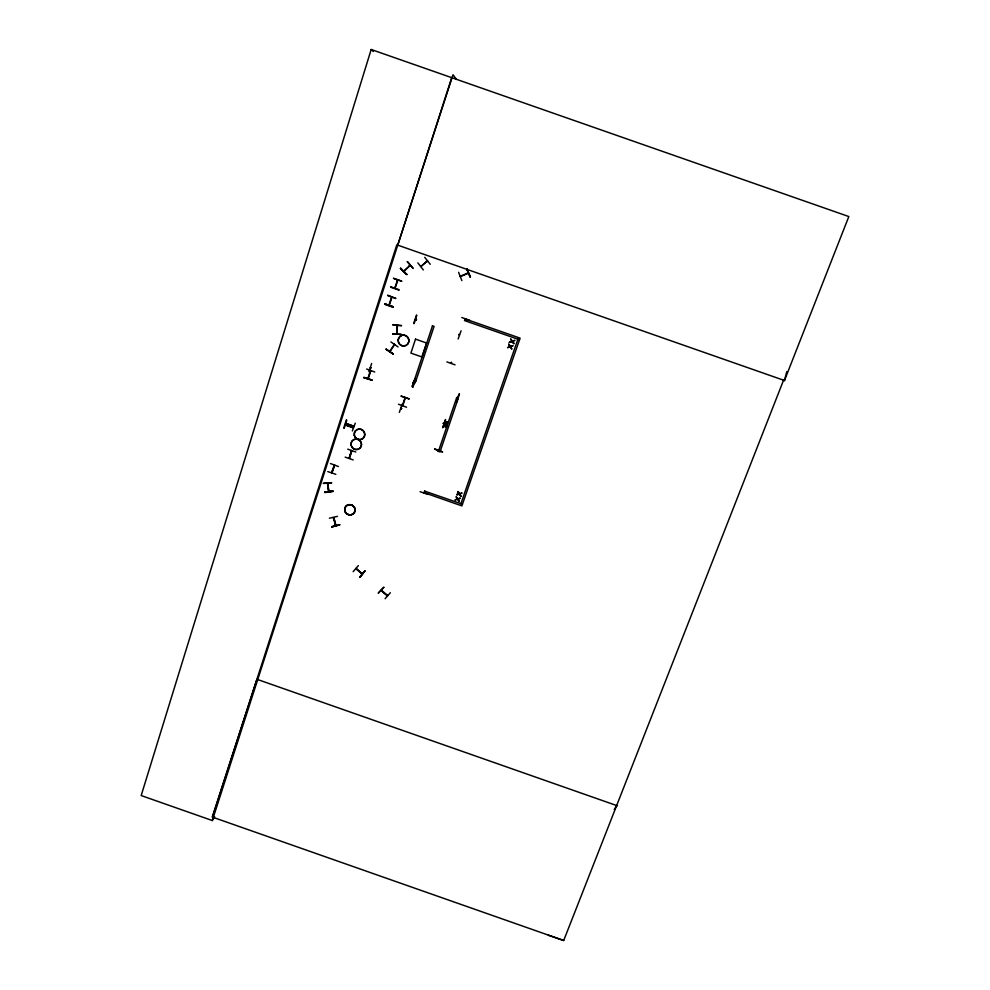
<?xml version="1.0" encoding="UTF-8"?>
<svg xmlns="http://www.w3.org/2000/svg" width="990" height="990" viewBox="0 0 990 990"><rect width="100%" height="100%" fill="white"/><g stroke="black" fill="none" stroke-linecap="round" stroke-linejoin="round"><path stroke-width="1.49" d="M420.973 266.459L427.272 260.729L427.036 261.558M420.948 266.421L427.593 260.976L426.739 261.162M392.77 334.051L401.396 334.41L392.77 334.026M396.866 334.236L396.891 333.259L397.324 334.014M397.188 325.425L396.866 334.137L397.423 325.524M397.077 325.487L397.015 326.428L397.485 325.537M349.445 458.42L351.933 450.66M468.493 273.215L467.404 273.327L468.369 272.931M468.418 273.24L460.387 276.556L461.093 275.938M395.282 288.09L395.171 287.224L395.22 288.139M397.559 280.727L397.621 279.762L397.596 280.665M397.844 280.009L395.109 288.189M402.485 405.554L403.029 404.774M368.292 378.514L370.891 370.545M389.924 351.747L390.382 351.005L389.751 351.438M405.157 397.46L404.836 398.166M405.331 397.844L402.856 405.492M388.86 305.229L391.693 296.951M389.887 351.685L394.664 344.495L394.107 345.349M424.401 493.02L424.203 492.525M451.094 362.34L450.908 362.946M451.44 362.6L450.858 363.107M394.911 287.954L397.584 279.848M331.601 472.725L334.373 464.916M355.645 568.829L356.586 568.842M332.912 491.213L324.609 492.117L332.962 491.028M381.385 590.114L386.892 595.423L387.288 594.879M423.955 492.859L424.252 492.265M466.055 319.164L465.746 319.968L465.845 318.891M333.642 518.636L333.543 517.584M443.99 426.306L445.129 421.505L447.48 422.087L446.329 426.9M444.98 425.898L445.822 422.334L446.49 422.495L445.587 425.947M548.373 935.228L563.694 940.5L783.56 380.197L784.464 380.507L786.827 371.572M330.462 463.543L338.37 466.525M393.525 278.388L401.853 281.247L393.599 278.326M366.647 369.022L374.752 371.98M387.758 295.144L395.901 298.485L387.61 295.565M345.757 423.312L353.838 426.121M784.427 380.618L848.826 216.55L371.176 49.5L141.174 795.552L212.293 820.537L214.657 816.775M460.412 276.173L460.894 275.913M212.293 820.537L451.688 77.69M343.778 428.026L346.364 420.02M434.66 448.792L442.641 451.972L434.523 449.213M212.244 817.035L256.917 679.288L617.488 805.835M397.745 245.149L452.999 74.782L456.378 79.262M349.965 425.44L349.668 426.046M352.353 430.984L355.286 423.138M398.908 290.144L390.679 287.211M353.183 459.917L345.164 457.145M347.738 449.163L355.781 451.985M349.421 457.491L351.438 451.081M331.996 472.874L334.645 465.015M363.726 377.71L372.054 380.123L363.751 377.66M389.33 305.217L391.978 297.05M401.136 396.186L409.315 398.97L401.21 396.074M368.936 371.72L371.646 363.516M335.833 474.321L327.777 471.587M371.139 367.76L370.235 367.785M402.398 405.566L405.058 397.559M432.482 325.834L414.204 380.704L415.862 381.187M415.788 381.261L434.078 326.391L432.407 325.883M413.684 323.458L416.468 315.179M416.27 319.918L415.454 319.671L416.518 319.621M399.341 412.372L402.126 404.267M465.114 318.891L464.52 320.562L519.515 339.756M415.354 378.539L412.112 386.558L415.28 378.564L412.979 387.139M412.657 387.028L415.738 379.022M424.722 491.003L424.128 492.661L461.872 505.89L520.084 338.135L465.065 318.941M440.092 451.7L438.459 451.254L456.712 397.547L458.358 398.029M440.03 451.811L458.296 398.104M461.81 317.518L470.04 320.463M461.068 330.796L458.147 338.988M404.068 271.384L404.638 270.74M410.145 265.357L403.932 271.371M451.242 363.169L451.502 362.365L451.316 363.095M459.273 494.208L460.944 496.361L459.273 494.208L456.699 494.876L458.964 493.763L457.64 492.179C457.628 489.431 461.835 497.5 457.813 491.634M508.749 344.211L509.862 346.525L507.548 347.651L510.184 346.995L511.892 349.173L510.778 346.797L513.105 345.696L510.432 346.364L508.749 344.211L510.456 346.327M509.404 342.28L511.719 341.142L510.605 338.84L512.288 340.981L514.973 340.325L512.61 341.463L513.761 343.802L512.053 341.624L509.404 342.28L512.053 341.624M443.186 423.386L444.176 423.596M420.107 491.708L428.163 494.456M442.753 427.593L445.574 419.488L442.864 427.618M438.125 451.403L438.496 450.475M457.615 397.807L456.774 397.869M438.409 451.502L438.681 450.821M424.524 492.364L424.351 493.008M456.167 401.989L459.1 393.921M456.613 402.15L459.422 394.032M459.174 501.472L458.085 499.146L460.338 498.106L457.726 498.774L456.093 496.658L457.194 498.873L454.93 499.987L457.516 499.319L459.212 501.386M460.944 496.361L459.855 494.035L462.12 492.995L459.496 493.664M517.918 339.186L460.907 503.675M345.201 425.044L353.269 427.853M353.455 427.42L345.3 424.722L353.393 427.494M398.512 404.242L406.543 407.224M446.874 361.919L455.054 364.84M390.852 286.815L399.094 289.711M392.931 307.271L384.726 304.314M394.305 344.384L394.268 345.164M462.466 504.219L424.648 491.127M459.434 500.754L458.036 499.232M456.947 494.183L458.964 493.763M457.59 492.265L458.914 493.849M349.136 458.135L351.611 450.524M367.884 378.378L370.483 370.532M385.098 598.715L390.332 592.738M383.798 587.355L378.205 593.183L383.848 587.231M513.983 343.134L512.634 341.426M614.245 809.511L615.842 806.862M390.889 341.909L398.029 346.921M362.414 573.742L355.942 568.607L362.278 573.94L361.56 573.346M364.864 570.982L359.939 577.418L364.803 570.97M359.655 577.133L364.889 570.871M362.328 573.569L361.993 574.101L355.954 568.421M386.162 349.198L393.364 354.098L386.174 349.185M404.502 270.951L403.66 271.211L410.231 265.295M358.343 565.636L353.158 571.651M393.339 354.135L386.05 349.321M333.407 517.918L335.585 525.467M335.573 525.777L333.952 517.659M333.741 517.782L335.994 525.368M457.553 397.559L456.699 397.794M335.709 524.7L335.895 525.653M331.786 526.63L339.743 524.811M329.385 518.191L337.466 516.359M349.346 425.131L349.086 425.935M328.878 491.51L327.801 483.355M327.739 483.269L328.631 491.325M324.695 492.079L332.912 491.151M331.576 482.835L323.223 483.392L331.576 482.712M400.381 268.426L406.853 274.552L400.418 268.401M410.021 265.06L409.229 265.765L410.169 265.481M401.433 408.808L400.653 408.486L401.47 408.697M401.618 408.288L400.851 408.115M401.049 408.09L401.544 408.462M334.459 465.733L331.885 472.131M406.841 274.564L400.703 268.129M415.54 319.325L416.406 319.461M413.053 382.462L413.746 383.118L414.08 382.425M413.981 382.511L414.86 382.759M414.847 382.61L413.857 382.722M413.659 383.093L414.278 382.412M413.04 382.771L413.771 383.043M413.127 382.4L414.612 383.105M424.747 257.338L430.242 264.305M459.298 335.016L458.754 334.459L459.496 334.719M344.186 428.175L346.772 420.107M417.854 262.882L423.312 269.936M372.054 380.111L363.875 377.252M415.627 319.362L416.307 319.51M389.726 351.314L394.416 344.322M370.52 367.525L371.151 367.797M414.068 382.548L414.785 382.771M414.105 323.619L416.778 315.278M466.76 268.933L470.473 277.051L466.797 268.921M470.077 277.212L466.773 268.933M458.593 272.312L461.885 280.591M460.276 276.272L468.097 272.943M393.141 306.801L384.924 303.868M331.724 526.779L339.818 524.725L331.811 527.125M324.683 492.562L332.962 491.547M349.643 426.133L349.928 425.242M387.177 595.077L387.709 595.621L381.336 590.374M784.464 380.507L396.829 244.827L212.528 817.146L563.694 940.5M443.272 423.423L444.003 423.683M387.362 595.757L381.2 590.671M371.176 49.5L373.292 51.455M327.542 484.184L328.556 490.607M392.919 324.831L401.606 325.636L392.931 324.868M445.017 421.332L443.817 426.418L446.44 427.074L447.653 421.988L445.017 421.332M345.659 423.609L353.752 426.455L345.659 423.609M415.503 339.137L410.9 353.096L421.913 356.957L426.554 343.01L415.503 339.137M351.4 504.912L351.4 504.937A5.247 5.074 36.5 0 0 344.78 510.679A5.259 5.086 36.5 0 0 353.331 513.686A5.259 5.086 36.5 0 0 351.45 504.925L351.413 504.9A5.247 5.074 36.5 0 1 353.331 513.686A5.297 5.111 36.5 0 1 344.718 510.716A5.297 5.111 36.5 0 1 351.425 504.925A5.297 5.111 36.5 0 1 353.331 513.748A5.247 5.074 36.5 0 1 344.78 510.679A5.259 5.086 36.5 0 1 351.45 504.925M393.129 306.826L384.838 304.004L393.129 306.826M407.336 261.62L413.127 268.426L407.336 261.608M351.128 445.253A5.321 5.173 44.2 0 0 359.791 448.297A5.321 5.173 44.2 0 0 357.885 439.362A5.321 5.173 44.2 0 0 351.128 445.253A5.309 5.16 44.2 0 0 359.778 448.297A5.309 5.16 44.2 0 0 357.873 439.374A5.309 5.16 44.2 0 0 351.141 445.253M354.321 435.315A5.371 5.222 45.5 0 0 363.033 438.384A5.334 5.185 45.5 0 0 361.14 429.375A5.371 5.222 45.5 0 0 354.321 435.315A5.334 5.185 45.5 0 0 363.045 438.335A5.371 5.222 45.5 0 0 361.127 429.363A5.334 5.185 45.5 0 0 354.371 435.291M398.153 340.164A5.482 5.371 63.5 0 0 405.962 345.473A5.445 5.334 63.5 0 0 406.494 336.068A5.445 5.334 63.5 0 0 398.203 340.152A5.445 5.334 63.5 0 0 405.962 345.436A5.482 5.371 63.5 0 0 406.494 336.055A5.482 5.371 63.5 0 0 398.153 340.164"/></g></svg>
